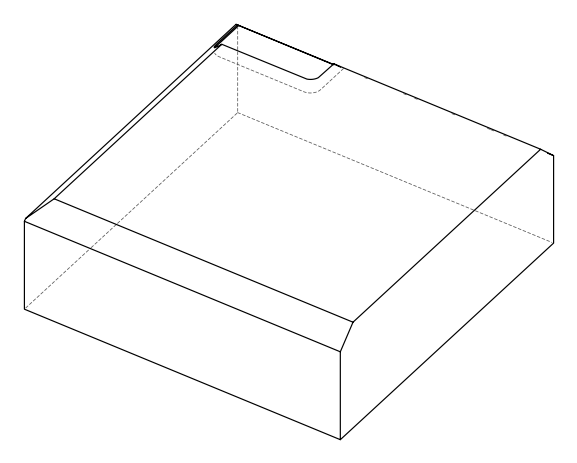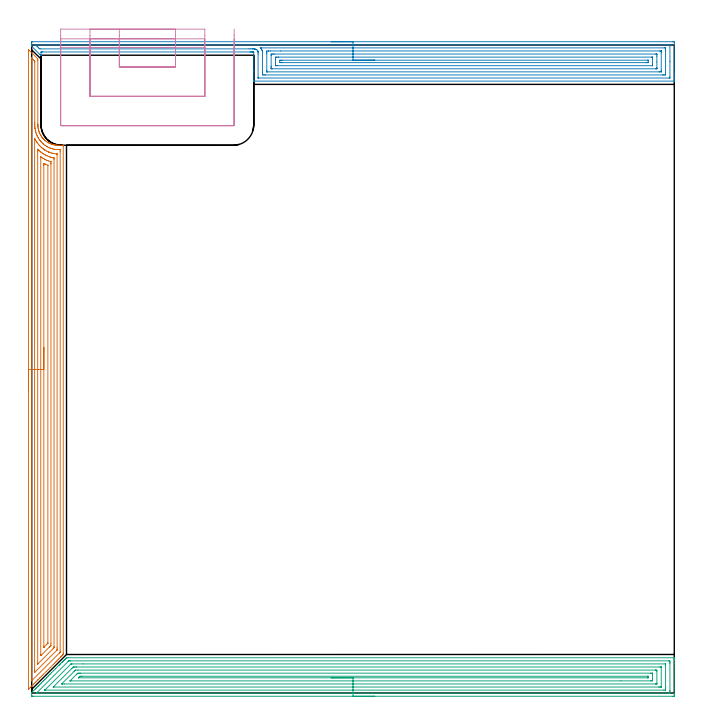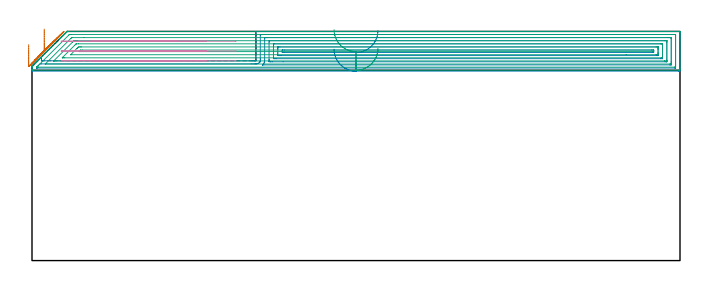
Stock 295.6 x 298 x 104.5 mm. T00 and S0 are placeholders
(PLAN: 4 operations, 1 tool changes, 44.4 min)
(1 AREA_MILL | FG_CHAMFER_SURFACE | UGT0205_001 | 12.65 min | 37891 mm3)
(2 AREA_MILL_1 | FG_CHAMFER_SURFACE_1 | UGT0205_001 | 12.73 min | 45873 mm3)
(3 AREA_MILL_2 | FG_CHAMFER_SURFACE_2 | UGT0205_001 | 16.38 min | 44741 mm3)
(4 MILL_SLOT | SLOT_PARTIAL_RECTANGULAR | UGT0201_100 | Follow Part, ap 4.5, ae 75% | 2.67 min | 44094 mm3)
(TOOL UGT0205_001 | Chamfer Mill 20 x 3 x 45 deg. | D20 FL50 Z2)
(TOOL UGT0201_100 | End Mill 18 mm | D18 FL22 Z2)
(OP 1 AREA_MILL)
G17 G21 G94 G90
T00 M6
G54
G17 G0 G90 X-1.5 Y138.8 S1061 M3
G43 Z114.5 H0
Z98.5
G94 G1 Y138.838 Z97.628 F250.
Y138.952 Z96.764
Y139.141 Z95.912
Y139.403 Z95.08
Y139.737 Z94.274
Y140.14 Z93.5
Y140.609 Z92.764
Y141.14 Z92.072
Y141.729 Z91.429
Y142.372 Z90.84
Y143.064 Z90.309
Y143.8 Z89.84
Y144.574 Z89.437
Y145.38 Z89.103
Y146.212 Z88.841
Y147.064 Z88.652
Y147.928 Z88.538
Y148.8 Z88.5
Y295.612
X-1.496 Y295.88 Z88.504
X-1.494 Y295.882 Z88.505
X-1.479 Y295.88 Z88.52
X-1.387 Y295.787 Z88.613
X-1.014 Y295.415 Z88.983
X2.689 Y291.711 Z92.686
X2.795 Y291.603 Z92.791
X2.8 Y290.818 Z92.8
X2.805 Y261.675
Y261.417 Z92.794
X2.806 Y261.416
X2.807 Y261.272 Z92.798
X2.813 Y261.067 Z92.806
X2.819 Y260.9 Z92.809
X2.821 Y260.825 Z92.812
X2.835 Y260.669 Z92.822
X2.851 Y260.45 Z92.84
X2.855 Y260.379 Z92.847
X2.908 Y259.932 Z92.906
X2.984 Y259.487 Z92.982
X3.068 Y259.11 Z93.062
X3.07 Y259.103 Z93.063
X3.09 Y259.014 Z93.088
X3.112 Y258.927 Z93.111
X3.129 Y258.861 Z93.127
X3.165 Y258.722 Z93.16
X3.184 Y258.663 Z93.176
X3.205 Y258.594 Z93.198
X3.354 Y258.146 Z93.351
X3.417 Y257.977 Z93.416
X3.498 Y257.77 Z93.494
X3.523 Y257.701 Z93.52
X3.674 Y257.363 Z93.674
X3.725 Y257.252 Z93.724
X3.914 Y256.877 Z93.911
X3.948 Y256.809 Z93.945
X4.044 Y256.633 Z94.04
X4.169 Y256.43 Z94.164
X4.265 Y256.271 Z94.263
X4.498 Y255.916 Z94.496
X4.585 Y255.8 Z94.581
X4.667 Y255.686 Z94.666
X4.706 Y255.633 Z94.705
X4.922 Y255.358 Z94.921
X4.998 Y255.268 Z94.998
X5.207 Y255.023 Z95.207
X5.499 Y254.716 Z95.499
X5.801 Y254.42 Z95.801
X6.05 Y254.197 Z96.05
X6.124 Y254.131 Z96.123
X6.4 Y253.909 Z96.398
X6.681 Y253.701 Z96.68
X7.372 Y253.238 Z97.371
X7.561 Y253.13 Z97.56
X7.826 Y252.991 Z97.824
X7.998 Y252.901 Z97.996
X8.44 Y252.693 Z98.439
X8.71 Y252.584 Z98.706
X8.878 Y252.515 Z98.876
X9.163 Y252.411 Z99.163
X9.343 Y252.346 Z99.342
X9.415 Y252.325 Z99.414
X9.594 Y252.275 Z99.589
X9.771 Y252.225 Z99.767
X10.136 Y252.137 Z100.134
X10.2 Y252.121 Z100.197
X10.478 Y252.068 Z100.472
X10.639 Y252.037 Z100.636
X11.078 Y251.974 Z101.078
X11.181 Y251.964 Z101.181
X11.518 Y251.932 Z101.517
X11.958 Y251.912 Z101.957
X12.838 Y251.901 Z102.837
X14.456 Y251.9 Z104.454
X14.462 Y251.899 Z104.461
X14.494 Y251.891 Z104.492
X14.5 Y251.518 Z104.5
Y18.379
X14.504 Y17.7 Z104.495
X14.489 Y17.686 Z104.481
X14.456 Y17.653 Z104.451
X14.301 Y17.5 Z104.299
X14.169 Y17.368 Z104.167
X14.014 Y17.211 Z104.009
X13.855 Y17.054 Z103.853
X13.732 Y16.931 Z103.729
X13.572 Y16.769 Z103.566
X13.408 Y16.607 Z103.406
X13.294 Y16.493 Z103.292
X13.13 Y16.327 Z103.124
X12.431 Y15.631 Z102.431
X12.069 Y15.267 Z102.065
X11.509 Y14.709 Z101.509
X11.176 Y14.374 Z101.172
X10.587 Y13.787 Z100.587
X9.888 Y13.088 Z99.888
X8.495 Y11.694 Z98.494
X7.602 Y10.801 Z97.601
X6.709 Y9.908 Z96.708
X5.369 Y8.568 Z95.367
X4.922 Y8.122 Z94.921
X4.476 Y7.675 Z94.474
X3.931 Y7.13 Z93.93
X3.701 Y6.899 Z93.698
X3.583 Y6.782 Z93.581
X3.065 Y6.264 Z93.064
X2.817 Y6.015 Z92.813
X2.7 Y5.899 Z92.697
X2.199 Y5.399 Z92.198
X1.933 Y5.131 Z91.929
X1.333 Y4.533 Z91.333
X1.049 Y4.247 Z91.045
X0.46 Y3.66 Z90.46
X0.165 Y3.363 Z90.16
X-0.438 Y2.763 Z89.562
X-0.719 Y2.479 Z89.276
X-1.234 Y1.965 Z88.764
X-1.331 Y1.869 Z88.668
X-1.456 Y1.751 Z88.543
X-1.495 Y1.717 Z88.503
X-1.499 Y1.847 Z88.501
X-1.5 Y1.869 Z88.5
Y148.8
X-0.086 Z89.914
Y291.711
X-0.085 Y291.887 Z89.915
X-0.083 Y291.975 Z89.917
X-0.08 Y292.016 Z89.92
X-0.079 Y292.017 Z89.921
X-0.065 Y292.007 Z89.935
X0.027 Y291.92 Z90.027
X0.239 Y291.711 Z90.239
X0.754 Y291.196 Z90.754
X1.132 Y290.818 Z91.132
X1.258 Y290.687 Z91.258
X1.358 Y290.58 Z91.358
X1.379 Y290.554 Z91.379
X1.382 Y290.538 Z91.382
X1.384 Y290.499 Z91.384
X1.386 Y290.18 Z91.386
Y289.925
X1.388 Y262.236 Z91.388
X1.39 Y261.593 Z91.39
X1.394 Y261.343 Z91.394
X1.413 Y260.677 Z91.413
X1.429 Y260.45 Z91.429
X1.458 Y260.099 Z91.458
X1.505 Y259.691 Z91.505
X1.525 Y259.556 Z91.525
X1.638 Y258.873 Z91.638
X1.696 Y258.605 Z91.696
X1.817 Y258.133 Z91.817
X1.92 Y257.77 Z91.92
X2.062 Y257.342 Z92.062
X2.237 Y256.877 Z92.237
X2.318 Y256.67 Z92.318
X2.522 Y256.204 Z92.522
X2.592 Y256.054 Z92.592
X2.606 Y256.026 Z92.606
X2.627 Y255.984 Z92.627
X2.737 Y255.767 Z92.737
X2.992 Y255.309 Z92.992
X3.125 Y255.09 Z93.125
X3.406 Y254.653 Z93.406
X3.731 Y254.197 Z93.731
X3.977 Y253.883 Z93.977
X4.29 Y253.513 Z94.29
X4.481 Y253.304 Z94.481
X4.825 Y252.955 Z94.825
X5.174 Y252.626 Z95.174
X5.415 Y252.411 Z95.415
X6.058 Y251.916 Z96.058
X6.646 Y251.518 Z96.646
X6.942 Y251.337 Z96.942
X7.341 Y251.115 Z97.341
X7.826 Y250.884 Z97.826
X8.414 Y250.624 Z98.414
X8.71 Y250.514 Z98.71
X8.88 Y250.452 Z98.88
X9.594 Y250.249 Z99.594
X10.08 Y250.133 Z100.08
X10.478 Y250.06 Z100.478
X11.124 Y249.972 Z101.124
X11.362 Y249.952 Z101.362
X12.065 Y249.914 Z102.065
X13.032 Y249.9 Z103.032
X13.043 Y249.898 Z103.043
X13.074 Y249.892 Z103.074
X13.083 Y249.779 Z103.083
X13.084 Y249.731 Z103.084
X13.086 Y248.882 Z103.086
X13.085 Y19.287 Z103.085
X13.08 Y18.863 Z103.08
X13.079 Y18.76 Z103.079
X13.033 Y18.694 Z103.033
X12.934 Y18.591 Z102.934
X12.743 Y18.393 Z102.743
X0.149 Y5.799 Z90.149
X0.052 Y5.705 Z90.052
X-0.043 Y5.618 Z89.957
X-0.079 Y5.588 Z89.921
X-0.085 Y5.843 Z89.915
Y5.889
X-0.086 Y148.8 Z89.914
X1.328 Z91.328
X1.329 Y254.51 Z91.329
X1.33 Y255.09 Z91.33
Y255.102
X1.34 Y255.09 Z91.34
X1.638 Y254.515 Z91.638
X1.812 Y254.197 Z91.812
X2.048 Y253.783 Z92.048
X2.363 Y253.304 Z92.363
X2.522 Y253.075 Z92.522
X3.019 Y252.411 Z93.019
X3.406 Y251.952 Z93.406
X3.817 Y251.518 Z93.817
X4.29 Y251.056 Z94.29
X4.514 Y250.85 Z94.514
X4.776 Y250.624 Z94.776
X5.174 Y250.32 Z95.174
X5.506 Y250.073 Z95.506
X6.001 Y249.731 Z96.001
X6.058 Y249.694 Z96.058
X6.157 Y249.631 Z96.157
X6.942 Y249.201 Z96.942
X7.703 Y248.838 Z97.703
X7.826 Y248.785 Z97.826
X7.916 Y248.747 Z97.916
X8.409 Y248.565 Z98.409
X8.71 Y248.466 Z98.71
X9.235 Y248.307 Z99.235
X9.594 Y248.222 Z99.594
X10.363 Y248.061 Z100.363
X10.478 Y248.045 Z100.478
X11.291 Y247.945 Z101.291
X11.362 Y247.941 Z101.362
X11.577 Y247.924 Z101.577
X11.665 Y247.916 Z101.665
X11.668 Y247.871 Z101.668
X11.67 Y247.82 Z101.67
X11.671 Y247.632 Z101.671
Y20.76
X11.668 Y20.18 Z101.668
X11.665 Y19.874 Z101.665
X11.661 Y19.772 Z101.661
X11.597 Y19.705 Z101.597
X11.362 Y19.462 Z101.362
X1.361 Y9.461 Z91.361
X1.348 Y9.453 Z91.348
X1.34 Y9.449 Z91.34
X1.336 Y9.461 Z91.336
X1.333 Y9.488 Z91.333
X1.33 Y9.773 Z91.33
X1.329 Y10.355 Z91.329
X1.328 Y10.668 Z91.328
Y148.8
X2.743 Z92.743
Y248.838
X2.746 Y249.505 Z92.746
X2.75 Y249.731 Z92.75
X2.762 Y250.112 Z92.762
X3.149 Y249.731 Z93.149
X3.406 Y249.487 Z93.406
X3.738 Y249.178 Z93.738
X4.134 Y248.838 Z94.134
X4.29 Y248.716 Z94.29
X4.781 Y248.342 Z94.781
X5.174 Y248.075 Z95.174
X5.37 Y247.945 Z95.37
X6.058 Y247.545 Z96.058
X6.341 Y247.386 Z96.341
X6.88 Y247.115 Z96.88
X6.942 Y247.085 Z96.942
X7.016 Y247.052 Z97.016
X7.826 Y246.717 Z97.826
X8.344 Y246.528 Z98.344
X8.71 Y246.422 Z98.71
X9.078 Y246.32 Z99.078
X9.552 Y246.201 Z99.552
X9.594 Y246.192 Z99.594
X9.759 Y246.158 Z99.759
X10.036 Y246.095 Z100.036
X10.251 Y246.045 Z100.251
X10.253 Y246.031 Z100.253
X10.255 Y245.991 Z100.255
X10.257 Y245.823 Z100.257
Y245.488
Y21.296
X10.255 Y21.073 Z100.255
X10.253 Y20.906 Z100.253
X10.25 Y20.826 Z100.25
X10.208 Y20.768 Z100.208
X10.053 Y20.609 Z100.053
X9.631 Y20.18 Z99.631
X2.881 Y13.43 Z92.881
X2.799 Y13.351 Z92.799
X2.764 Y13.321 Z92.764
X2.751 Y13.311 Z92.751
X2.749 Y13.329 Z92.749
X2.746 Y13.421 Z92.746
X2.743 Y13.704 Z92.743
Y148.8
X4.157 Z94.157
Y246.293
X4.159 Y246.428 Z94.159
X4.163 Y246.516 Z94.163
X4.165 Y246.531 Z94.165
X4.173 Y246.528 Z94.173
X4.201 Y246.513 Z94.201
X4.29 Y246.455 Z94.29
X4.736 Y246.158 Z94.736
X5.174 Y245.897 Z95.174
X5.791 Y245.535 Z95.791
X6.058 Y245.402 Z96.058
X6.337 Y245.265 Z96.337
X6.942 Y245.001 Z96.942
X7.397 Y244.806 Z97.397
X7.826 Y244.655 Z97.826
X8.707 Y244.374 Z98.707
X8.716 Y244.372 Z98.716
X8.769 Y244.347 Z98.769
X8.837 Y244.314 Z98.837
X8.838 Y244.303 Z98.838
X8.841 Y244.24 Z98.841
X8.843 Y243.479 Z98.843
Y243.344
X8.842 Y22.726 Z98.842
X8.836 Y21.966 Z98.836
X8.832 Y21.843 Z98.832
X8.71 Y21.715 Z98.71
X8.393 Y21.393 Z98.393
X8.075 Y21.073 Z98.075
X4.395 Y17.394 Z94.395
X4.29 Y17.291 Z94.29
X4.183 Y17.191 Z94.183
X4.163 Y17.175 Z94.163
X4.161 Y17.205 Z94.161
X4.159 Y17.276 Z94.159
X4.157 Y17.635 Z94.157
Y148.8
X5.571 Z95.571
X5.572 Y242.586 Z95.572
X5.574 Y243.075 Z95.574
X5.578 Y243.479 Z95.578
X5.58 Y243.507 Z95.58
X5.6 Y243.5 Z95.6
X5.656 Y243.479 Z95.656
X6.058 Y243.295 Z96.058
X6.388 Y243.145 Z96.388
X7.423 Y242.715 Z97.423
X7.425 Y242.698 Z97.425
X7.427 Y242.656 Z97.427
X7.428 Y242.586 Z97.428
Y23.06
X7.427 Y22.96 Z97.427
X7.425 Y22.91 Z97.425
X7.422 Y22.889 Z97.422
X7.402 Y22.859 Z97.402
X7.174 Y22.625 Z97.174
X6.942 Y22.39 Z96.942
X6.731 Y22.179 Z96.731
X5.843 Y21.29 Z95.843
X5.625 Y21.073 Z95.625
X5.606 Y21.059 Z95.606
X5.598 Y21.056 Z95.598
X5.577 Y21.054 Z95.577
X5.576 Y21.073 Z95.576
X5.574 Y21.13 Z95.574
X5.572 Y21.565 Z95.572
X5.571 Y148.8 Z95.571
Y149.672 Z95.609
Y150.537 Z95.723
Y151.388 Z95.912
Y152.22 Z96.174
Y153.026 Z96.508
Y153.8 Z96.911
Y154.536 Z97.38
Y155.228 Z97.911
Y155.871 Z98.5
Y156.46 Z99.143
Y156.992 Z99.835
Y157.46 Z100.571
Y157.863 Z101.345
Y158.197 Z102.151
Y158.459 Z102.983
Y158.648 Z103.835
Y158.762 Z104.7
Y158.8 Z105.571
G0 Z114.5
M5
M2
(OP 2 AREA_MILL_1)
G17 G21 G94 G90
T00 M6
G54
G17 G0 G90 X137.75 Y299.5 S1061 M3
G43 Z114.5 H0
Z96.4
G94 G1 X137.788 Z95.529 F250.
X137.902 Z94.664
X138.091 Z93.812
X138.353 Z92.98
X138.687 Z92.174
X139.09 Z91.4
X139.559 Z90.664
X140.09 Z89.972
X140.679 Z89.329
X141.322 Z88.74
X142.014 Z88.209
X142.75 Z87.74
X143.524 Z87.337
X144.33 Z87.003
X145.162 Z86.741
X146.014 Z86.552
X146.878 Z86.438
X147.75 Z86.4
X294.868
X295.178 Y299.497 Z86.402
X295.49 Y299.492 Z86.406
X295.5 Y299.176 Z86.721
Y284.658 Z101.236
Y283.244 Z102.652
Y282.876 Z103.019
Y282.141 Z103.759
Y281.883 Z104.016
X295.493 Y281.455 Z104.436
X295.49 Y281.403 Z104.488
X295.316 Y281.4 Z104.5
X102.138
X102.109 Y281.405 Z104.491
X102.106 Y281.41 Z104.486
X102.1 Y281.501 Z104.398
Y285.627 Z100.272
Y286.44 Z99.453
Y294.46 Z91.436
Y294.702 Z91.198
Y294.8 Z91.1
X101.903
X101.692 Y294.799 Z91.099
X101.555 Y294.794 Z91.094
X101.411
X101.334 Y294.8 Z91.1
X100.968
X100.797 Y294.798 Z91.092
X100.351 Y294.8 Z91.1
X5.104
X4.656 Y294.799 Z91.098
X4.645
X4.566 Y294.797 Z91.095
X4.549 Y294.8 Z91.1
X4.3
Y294.55 Z91.35
X4.299 Y294.543 Z91.354
Y293.569 Z92.328
X4.297 Y293.237 Z92.658
X4.289 Y293.118 Z92.776
X4.245 Y293.153 Z92.743
X4.209 Y293.19 Z92.708
X3.831 Y293.569 Z92.33
X0.157 Y297.242 Z88.656
X0.104 Y297.294 Z88.601
X0.01 Y297.398 Z88.494
X0.001 Y297.498 Z88.394
X0. Y297.946 Z87.954
Y298.179 Z87.721
Y298.915 Z86.981
Y299.282 Z86.614
X0.002 Y299.491 Z86.405
X0.185 Y299.5 Z86.4
X147.75
Y298.086 Z87.814
X293.142 Y298.085 Z87.815
X293.266 Y298.082 Z87.818
X293.49 Y298.076 Z87.824
X293.492 Y298.024 Z87.876
X293.499 Y297.606 Z88.294
X293.5 Y290.477 Z95.423
X293.499 Y283.35 Z102.55
X293.492 Y282.876 Z103.024
X293.49 Y282.831 Z103.069
X293.328 Y282.821 Z103.079
X293.204 Y282.816 Z103.084
X293.142 Y282.815 Z103.085
X104.375
X104.312
X104.188 Y282.819 Z103.081
X104.113 Y282.821 Z103.079
X104.109 Y282.838 Z103.062
X104.106 Y282.876 Z103.024
X104.101 Y283.149 Z102.751
X104.1 Y293.842 Z92.058
X104.098 Y294.46 Z91.44
X104.096 Y294.738 Z91.162
X104.086 Y294.89 Z91.01
X104.056 Y295.057 Z90.843
X104.001 Y295.217 Z90.683
X103.932 Y295.351 Z90.549
X103.848 Y295.472 Z90.428
X103.732 Y295.605 Z90.295
X103.48 Y295.814 Z90.086
X103.334 Y295.904 Z89.996
X103.148 Y295.996 Z89.904
X102.921 Y296.082 Z89.818
X102.68 Y296.148 Z89.752
X102.586 Y296.165 Z89.735
X102.371 Y296.194 Z89.706
X102.152 Y296.207 Z89.693
X101.72 Y296.214 Z89.686
X101.692
X100.81 Y296.217 Z89.683
X99.931 Y296.214 Z89.686
X4.209
X3.62 Y296.242 Z89.658
X3.315 Y296.539 Z89.361
X2.718 Y297.133 Z88.767
X2.421 Y297.429 Z88.471
X2.125 Y297.728 Z88.172
X2.054 Y297.804 Z88.096
X2.021 Y297.841 Z88.059
X2.01 Y297.885 Z88.015
X2.009 Y298.024 Z87.876
X2.01 Y298.069 Z87.831
X2.172 Y298.079 Z87.821
X2.296 Y298.084 Z87.816
X2.359 Y298.085 Z87.815
X147.75 Y298.086 Z87.814
Y296.671 Z89.229
X290.86
X291.291 Y296.669 Z89.231
X291.434 Y296.667 Z89.233
X291.478 Y296.665 Z89.235
X291.49 Y296.588 Z89.312
X291.495 Y296.45 Z89.45
X291.498 Y296.242 Z89.658
X291.5 Y296.033 Z89.867
Y295.351 Z90.549
X291.499 Y284.658 Z101.242
X291.497 Y284.453 Z101.447
X291.49 Y284.248 Z101.652
X291.291 Y284.236 Z101.664
X290.825 Y284.231 Z101.669
X290.396 Y284.229 Z101.671
X289.934
X107.489
X107.058
X106.592 Y284.232 Z101.668
X106.163 Y284.236 Z101.664
X106.109 Y284.658 Z101.242
X106.103 Y284.719 Z101.181
X106.1 Y285.549 Z100.351
X106.099 Y294.524 Z91.376
X106.085 Y294.939 Z90.961
X106.013 Y295.351 Z90.549
X105.941 Y295.572 Z90.328
X105.817 Y295.823 Z90.077
X105.693 Y296.023 Z89.877
X105.527 Y296.242 Z89.658
X105.269 Y296.51 Z89.39
X105.149 Y296.622 Z89.278
X105.113 Y296.658 Z89.242
X105.107 Y296.667 Z89.233
X105.11 Y296.668 Z89.232
X105.144 Y296.67 Z89.23
X105.269 Y296.671 Z89.229
X105.732
X147.75
Y295.257 Z90.643
X288.702
X289.426 Y295.255 Z90.645
X289.466 Y295.253 Z90.647
X289.485 Y295.251 Z90.649
X289.49 Y295.236 Z90.664
X289.494 Y295.126 Z90.774
X289.498 Y294.905 Z90.995
X289.5 Y294.462 Z91.438
Y286.443 Z99.457
X289.498 Y285.996 Z99.904
X289.494 Y285.774 Z100.126
X289.49 Y285.664 Z100.236
X289.484 Y285.649 Z100.251
X289.461 Y285.647 Z100.253
X289.407 Y285.645 Z100.255
X288.608 Y285.643 Z100.257
X288.514
X108.405
X108.232 Y285.645 Z100.255
X108.145 Y285.647 Z100.253
X108.111 Y285.649 Z100.251
X108.11 Y285.68 Z100.22
X108.101 Y286.292 Z99.608
X108.099 Y294.313 Z91.587
X108.097 Y294.46 Z91.44
X108.088 Y294.833 Z91.067
X108.081 Y295.024 Z90.876
X108.063 Y295.24 Z90.66
X108.846 Y295.255 Z90.645
X108.941 Y295.256 Z90.644
X109.741 Y295.257 Z90.643
X114.492
X147.75
Y293.843 Z92.057
X286.819
X287.442 Y293.839 Z92.061
X287.478 Y293.836 Z92.064
X287.49 Y293.833 Z92.067
X287.496 Y293.785 Z92.115
X287.498 Y293.569 Z92.331
X287.5 Y292.89 Z93.01
Y290.217 Z95.683
Y287.544 Z98.356
X287.499 Y287.331 Z98.569
X287.496 Y287.162 Z98.738
X287.491 Y287.078 Z98.822
X287.488 Y287.064 Z98.836
X287.449 Y287.061 Z98.839
X287.37 Y287.059 Z98.841
X287.094 Y287.057 Z98.843
X286.819
X110.635
X110.36 Y287.059 Z98.841
X110.176 Y287.062 Z98.838
X110.117 Y287.064 Z98.836
X110.11 Y287.09 Z98.81
X110.106 Y287.154 Z98.746
X110.103 Y287.331 Z98.569
X110.1 Y287.864 Z98.036
Y288.222 Z97.678
X110.101 Y293.21 Z92.69
X110.106 Y293.569 Z92.331
X110.11 Y293.828 Z92.072
X110.366 Y293.836 Z92.064
X110.635 Y293.84 Z92.06
X111.254 Y293.843 Z92.057
X111.529
X147.75
Y292.429 Z93.471
X285.03 Y292.428 Z93.472
X285.282 Y292.427 Z93.473
X285.416 Y292.424 Z93.476
X285.478 Y292.422 Z93.478
X285.49 Y292.392 Z93.508
X285.497 Y292.213 Z93.687
X285.499 Y291.787 Z94.113
X285.5 Y291.319 Z94.581
Y289.537 Z96.363
X285.499 Y289.113 Z96.787
X285.497 Y288.649 Z97.251
X285.49 Y288.491 Z97.409
X285.486 Y288.477 Z97.423
X285.473 Y288.475 Z97.425
X285.433 Y288.473 Z97.427
X285.353 Y288.472 Z97.428
X113.068 Y288.471 Z97.429
X112.424 Y288.473 Z97.427
X112.17 Y288.475 Z97.425
X112.122 Y288.478 Z97.422
X112.11 Y288.493 Z97.407
X112.104 Y288.541 Z97.359
X112.101 Y289.113 Z96.787
X112.1 Y289.436 Z96.464
Y291.218 Z94.682
X112.101 Y291.787 Z94.113
X112.103 Y292.106 Z93.794
X112.111 Y292.422 Z93.478
X112.424 Y292.426 Z93.474
X112.675 Y292.428 Z93.472
X113.318 Y292.429 Z93.471
X113.568
X147.75
Y291.015 Z94.885
X283.242 Y291.014 Z94.886
X283.361 Y291.012 Z94.888
X283.44 Y291.009 Z94.891
X283.49 Y291.006 Z94.894
X283.493 Y290.981 Z94.919
X283.496 Y290.896 Z95.004
X283.499 Y290.639 Z95.261
Y290.004 Z95.896
X283.498 Y289.94 Z95.96
X283.494 Y289.909 Z95.991
X283.491 Y289.897 Z96.003
X283.478 Y289.892 Z96.008
X283.359 Y289.888 Z96.012
X283.242 Y289.886 Z96.014
X282.467 Y289.885 Z96.015
X115.107 Y289.886 Z96.014
X114.328 Y289.889 Z96.011
X114.212 Y289.892 Z96.008
X114.11 Y289.899 Z96.001
X114.105 Y290.004 Z95.896
X114.102 Y290.115 Z95.785
X114.106 Y290.896 Z95.004
X114.107 Y291.001 Z94.899
X114.212 Y291.008 Z94.892
X114.988 Y291.014 Z94.886
X115.107
X147.75 Y291.015 Z94.885
X148.622 Z94.923
X149.487 Z95.037
X150.338 Z95.226
X151.17 Z95.488
X151.976 Z95.822
X152.75 Z96.225
X153.486 Z96.694
X154.178 Z97.225
X154.821 Z97.814
X155.41 Z98.457
X155.942 Z99.15
X156.41 Z99.885
X156.813 Z100.659
X157.147 Z101.465
X157.409 Z102.297
X157.598 Z103.149
X157.712 Z104.014
X157.75 Z104.885
G0 Z114.5
M5
M2
(OP 3 AREA_MILL_2)
G17 G21 G94 G90
T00 M6
G54
G17 G0 G90 X157.75 Y-1.5 S1061 M3
G43 Z114.5 H0
Z96.8
G94 G1 X157.712 Z95.928 F250.
X157.598 Z95.064
X157.409 Z94.212
X157.147 Z93.38
X156.813 Z92.574
X156.41 Z91.8
X155.942 Z91.064
X155.41 Z90.372
X154.821 Z89.729
X154.178 Z89.14
X153.486 Z88.608
X152.75 Z88.14
X151.976 Z87.737
X151.17 Z87.403
X150.338 Z87.141
X149.486 Z86.952
X148.622 Z86.838
X147.75 Z86.8
X0.632
X0.42 Y-1.499 Z86.801
X0.185 Y-1.496 Z86.804
X0.003 Y-1.491 Z86.805
X0. Y-1.397 Z86.899
Y-1.216 Z87.08
Y-1.034 Z87.261
Y-0.074 Z88.226
X0.01 Y0.206 Z88.503
X0.283 Y0.484 Z88.782
X1.413 Y1.614 Z89.912
X1.526 Y1.728 Z90.024
X1.882 Y2.083 Z90.382
X2.057 Y2.257 Z90.557
X2.588 Y2.79 Z91.085
X2.868 Y3.068 Z91.368
X2.917 Y3.117 Z91.417
X3.471 Y3.673 Z91.968
X3.762 Y3.962 Z92.262
X4.353 Y4.555 Z92.851
X4.678 Y4.878 Z93.178
X5.236 Y5.438 Z93.734
X5.61 Y5.81 Z94.11
X6.119 Y6.32 Z94.617
X6.709 Y6.909 Z95.208
X6.892 Y7.093 Z95.391
X7.001 Y7.203 Z95.5
X7.591 Y7.791 Z96.091
X8.179 Y8.38 Z96.677
X8.474 Y8.674 Z96.974
X9.128 Y9.328 Z97.628
X10.022 Y10.223 Z98.522
X10.917 Y11.117 Z99.416
X12.591 Y12.792 Z101.09
X12.705 Y12.907 Z101.203
X13.064 Y13.264 Z101.564
X13.234 Y13.434 Z101.734
X13.766 Y13.969 Z102.263
X13.931 Y14.132 Z102.43
X14.047 Y14.248 Z102.546
X14.208 Y14.41 Z102.705
X14.367 Y14.568 Z102.866
X14.494 Y14.695 Z102.993
X14.649 Y14.851 Z103.146
X14.802 Y15.003 Z103.301
X14.941 Y15.142 Z103.44
X15.09 Y15.293 Z103.588
X15.238 Y15.439 Z103.736
X15.388 Y15.589 Z103.887
X15.532 Y15.734 Z104.029
X15.673 Y15.874 Z104.172
X15.836 Y16.037 Z104.334
X15.974 Y16.175 Z104.471
X15.998 Y16.197 Z104.491
X16.009 Y16.202 Z104.496
X16.73 Y16.2 Z104.5
X295.315
X295.491 Y16.197 Z104.488
X295.493 Y16.19 Z104.481
X295.5 Y15.815 Z104.115
Y15.58 Z103.88
Y14.851 Z103.146
Y13.604 Z101.901
Y12.204 Z100.499
Y-0.775 Z87.523
X295.497 Y-1.034 Z87.264
X295.49 Y-1.492 Z86.806
X295.335 Y-1.495 Z86.803
X294.868 Y-1.5 Z86.8
X147.75
Y-0.086 Z88.214
X3.013
X2.42 Y-0.085 Z88.215
X2.352 Y-0.084 Z88.216
X2.184 Y-0.079 Z88.221
X2.202 Y-0.057 Z88.243
X2.26 Y0.007 Z88.307
X2.323 Y0.073 Z88.373
X2.42 Y0.171 Z88.471
X16.73 Y14.479 Z102.779
X16.92 Y14.664 Z102.964
X17.024 Y14.762 Z103.062
X17.058 Y14.779 Z103.079
X17.107 Y14.781 Z103.081
X17.21 Y14.783 Z103.083
X17.624 Y14.786 Z103.086
X17.691
X293.08 Y14.785 Z103.085
X293.147
X293.463 Y14.779 Z103.079
X293.49 Y14.676 Z102.976
X293.497 Y14.44 Z102.74
X293.499 Y13.969 Z102.269
X293.5 Y13.554 Z101.854
Y1.199 Z89.499
X293.498 Y0.731 Z89.031
X293.495 Y0.321 Z88.621
X293.484 Y-0.079 Z88.221
X293.08 Y-0.085 Z88.215
X293.013
X147.75 Y-0.086 Z88.214
Y1.328 Z89.628
X6.156 Y1.329 Z89.629
X6.091 Y1.332 Z89.632
X6.051 Y1.335 Z89.635
X6.048 Y1.337 Z89.637
X6.056 Y1.349 Z89.649
X6.094 Y1.392 Z89.692
X6.157 Y1.457 Z89.757
X6.313 Y1.614 Z89.914
X17.787 Y13.086 Z101.386
X18.034 Y13.325 Z101.625
X18.07 Y13.359 Z101.659
X18.134 Y13.365 Z101.665
X18.233 Y13.368 Z101.668
X18.519 Y13.37 Z101.67
X23.656 Y13.372 Z101.672
X291.291 Y13.371 Z101.671
X291.387 Y13.37 Z101.67
X291.463 Y13.367 Z101.667
X291.481 Y13.365 Z101.665
X291.49 Y13.35 Z101.65
X291.493 Y13.293 Z101.593
X291.498 Y13.086 Z101.386
X291.5 Y12.88 Z101.18
Y2.29 Z90.59
X291.498 Y1.614 Z89.914
X291.496 Y1.411 Z89.711
X291.491 Y1.344 Z89.644
X291.434 Y1.335 Z89.635
X291.291 Y1.334 Z89.634
X290.685 Y1.329 Z89.629
X147.75 Y1.328 Z89.628
Y2.743 Z91.043
X10.219
X9.997 Y2.745 Z91.045
X9.928 Y2.748 Z91.048
X9.911 Y2.75 Z91.05
X9.914 Y2.755 Z91.055
X9.937 Y2.784 Z91.084
X10.001 Y2.851 Z91.151
X10.054 Y2.906 Z91.206
X18.519 Y11.37 Z99.67
X18.942 Y11.786 Z100.086
X19.101 Y11.94 Z100.24
X19.413 Y11.95 Z100.25
X19.666 Y11.954 Z100.254
X20.307 Y11.957 Z100.257
X20.557
X288.858
X289.361 Y11.953 Z100.253
X289.476 Y11.95 Z100.25
X289.49 Y11.948 Z100.248
X289.493 Y11.926 Z100.226
X289.497 Y11.871 Z100.171
X289.499 Y11.762 Z100.062
Y2.939 Z91.239
X289.497 Y2.829 Z91.129
X289.493 Y2.774 Z91.074
X289.491 Y2.752 Z91.052
X289.466 Y2.75 Z91.05
X289.249 Y2.746 Z91.046
X288.608 Y2.743 Z91.043
X288.358
X147.75
Y4.157 Z92.457
X14.941
X14.152 Y4.158 Z92.458
X14.047 Y4.16 Z92.46
X13.942 Y4.164 Z92.464
X13.785 Y4.175 Z92.475
X13.864 Y4.261 Z92.561
X13.953 Y4.354 Z92.654
X14.047 Y4.449 Z92.749
X19.413 Y9.815 Z98.115
X19.728 Y10.128 Z98.428
X20.044 Y10.439 Z98.739
X20.132 Y10.522 Z98.822
X20.208 Y10.537 Z98.837
X21.202 Y10.543 Z98.843
X286.819
X286.925 Y10.542 Z98.842
X287.136 Y10.537 Z98.837
X287.49 Y10.528 Z98.828
X287.492 Y10.439 Z98.739
X287.499 Y9.768 Z98.068
Y4.473 Z92.773
X287.495 Y4.261 Z92.561
X287.49 Y4.179 Z92.479
X287.487 Y4.164 Z92.464
X287.383 Y4.161 Z92.461
X287.242 Y4.159 Z92.459
X287.031 Y4.157 Z92.457
X286.925
X147.75
Y5.571 Z93.871
X18.085
X17.63 Y5.573 Z93.873
X17.624 Y5.574 Z93.874
Y5.576 Z93.876
X20.516 Y8.468 Z96.768
X20.725 Y8.674 Z96.974
X20.966 Y8.906 Z97.206
X21.202 Y9.122 Z97.422
X21.638 Y9.126 Z97.426
X22.096 Y9.128 Z97.428
X22.529 Y9.129 Z97.429
X284.57
X285.03 Y9.127 Z97.427
X285.468 Y9.124 Z97.424
X285.49 Y9.122 Z97.422
X285.496 Y9.097 Z97.397
X285.499 Y8.674 Z96.974
X285.5 Y8.211 Z96.511
X285.499 Y6.447 Z94.747
X285.493 Y6.026 Z94.326
X285.485 Y5.578 Z93.878
X285.03 Y5.574 Z93.874
X284.596 Y5.572 Z93.872
X270.957 Y5.571 Z93.871
X147.75
Y6.985 Z95.285
X21.734 Y6.986 Z95.286
X21.592 Y6.987 Z95.287
X21.522 Y6.99 Z95.29
X21.502 Y6.992 Z95.292
X21.505 Y6.997 Z95.297
X21.75 Y7.25 Z95.55
X22.008 Y7.51 Z95.81
X22.096 Y7.598 Z95.898
X22.197 Y7.691 Z95.991
X22.217 Y7.708 Z96.008
X23.068 Y7.715 Z96.015
X283.242 Y7.714 Z96.014
X283.321
X283.439 Y7.71 Z96.01
X283.49 Y7.708 Z96.008
X283.495 Y7.679 Z95.979
X283.497 Y7.646 Z95.946
X283.5 Y7.537 Z95.837
X283.499 Y7.223 Z95.523
X283.496 Y7.095 Z95.395
X283.49 Y7.011 Z95.311
X283.487 Y6.991 Z95.291
X283.472 Y6.99 Z95.29
X283.426 Y6.988 Z95.288
X283.242 Y6.986 Z95.286
X283.164 Y6.985 Z95.285
X147.75
X146.878 Z95.323
X146.014 Z95.437
X145.162 Z95.626
X144.33 Z95.888
X143.524 Z96.222
X142.75 Z96.625
X142.014 Z97.094
X141.322 Z97.625
X140.679 Z98.214
X140.09 Z98.857
X139.558 Z99.55
X139.09 Z100.285
X138.687 Z101.059
X138.353 Z101.865
X138.091 Z102.697
X137.902 Z103.549
X137.788 Z104.414
X137.75 Z105.285
G0 Z114.5
M5
M2
(OP 4 MILL_SLOT)
G17 G21 G94 G90
T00 M6
G54
G17 G0 G90 X40.3 Y296.8 S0 M3
G43 Z114.5 H0
Z100.033
G94 G1 Y293.8 F250.
Y287.9 F500.
X66.1
Y293.8
Y296.8 F250.
X26.8 F500.
Y293.8 F250.
Y274.4 F500.
X79.6
Y293.8
Y296.8 F250.
X13.3 F500.
Y293.8 F250.
Y261.3 F500.
G3 X13.7 Y260.9 R0.4
G1 X92.7
G3 X93.1 Y261.3 R0.4
G1 Y293.8
Y296.8 F250.
G0 Z114.5
X40.3 Y300.833
Z95.567
G1 Y297.833
Y287.9 F500.
X66.1
Y297.833
Y300.833 F250.
X26.8 F500.
Y297.833 F250.
Y274.4 F500.
X79.6
Y297.833
Y300.833 F250.
X13.3 F500.
Y297.833 F250.
Y261.3 F500.
G3 X13.7 Y260.9 R0.4
G1 X92.7
G3 X93.1 Y261.3 R0.4
G1 Y297.833
Y300.833 F250.
G0 Z114.5
X40.3 Y305.299
Z91.1
G1 Y302.299
Y287.9 F500.
X66.1
Y302.299
Y305.299 F250.
X26.8 F500.
Y302.299 F250.
Y274.4 F500.
X79.6
Y302.299
Y305.299 F250.
X13.3 F500.
Y302.299 F250.
Y261.3 F500.
G3 X13.7 Y260.9 R0.4
G1 X92.7
G3 X93.1 Y261.3 R0.4
G1 Y302.299
Y305.299 F250.
G0 Z114.5
M5
M2
